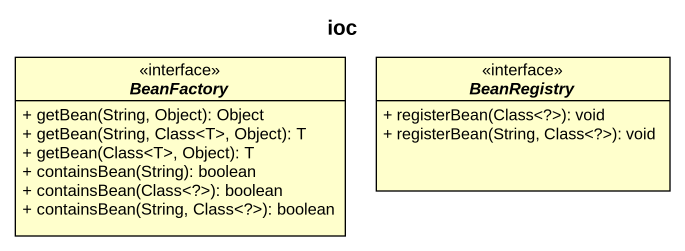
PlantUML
@startuml
title ioc
hide circle
hide empty members
skinparam classAttributeIconSize 0
interface BeanFactory <<interface>> {
  + getBean(String, Object): Object
  + getBean(String, Class<T>, Object): T
  + getBean(Class<T>, Object): T
  + containsBean(String): boolean
  + containsBean(Class<?>): boolean
  + containsBean(String, Class<?>): boolean
}
interface BeanRegistry <<interface>> {
  + registerBean(Class<?>): void
  + registerBean(String, Class<?>): void
}
@enduml
